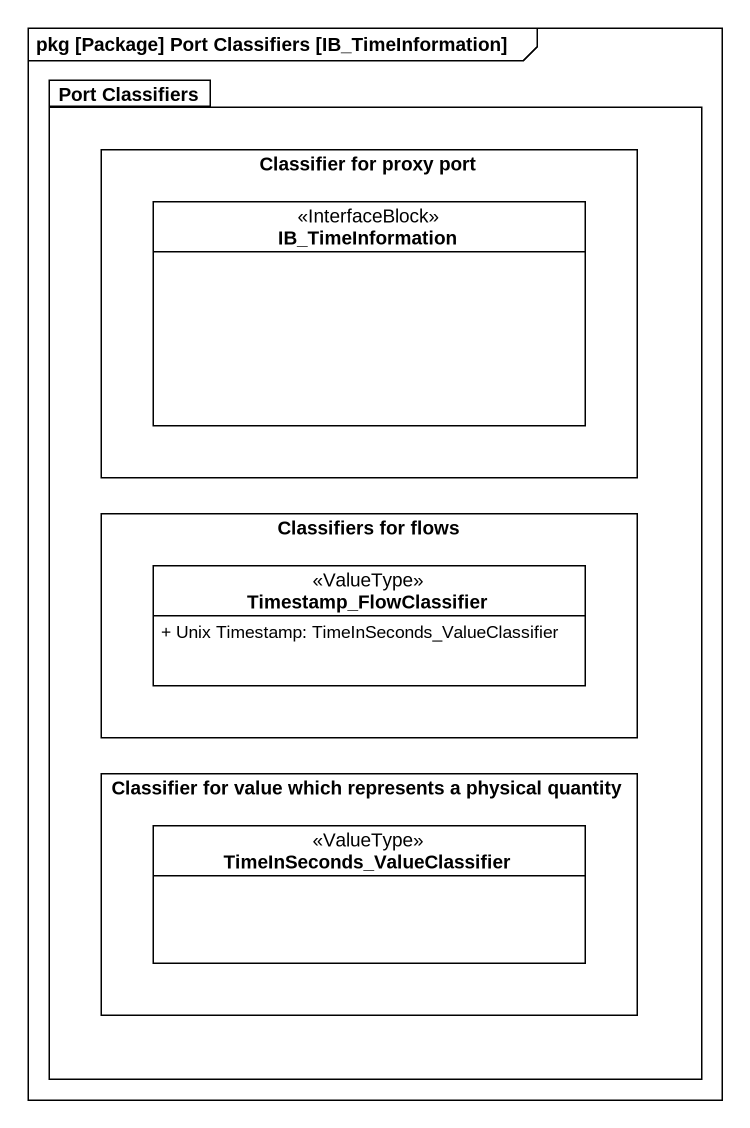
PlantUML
@startuml
mainframe pkg [Package] Port Classifiers [IB_TimeInformation]
hide circle
hide empty members
skinparam classAttributeIconSize 0
package "Port Classifiers" as Port_Classifiers {
  rectangle "Classifier for proxy port" as Classifier_for_proxy_port {
    class IB_TimeInformation <<InterfaceBlock>>
  }
  rectangle "Classifiers for flows" as Classifiers_for_flows {
    class Timestamp_FlowClassifier <<ValueType>> {
      + Unix Timestamp: TimeInSeconds_ValueClassifier
    }
  }
  rectangle "Classifier for value which represents a physical quantity" as Classifier_for_value_which {
    class "TimeInSeconds_ValueClassifier" as TimeInSeconds <<ValueType>>
  }
}
@enduml
